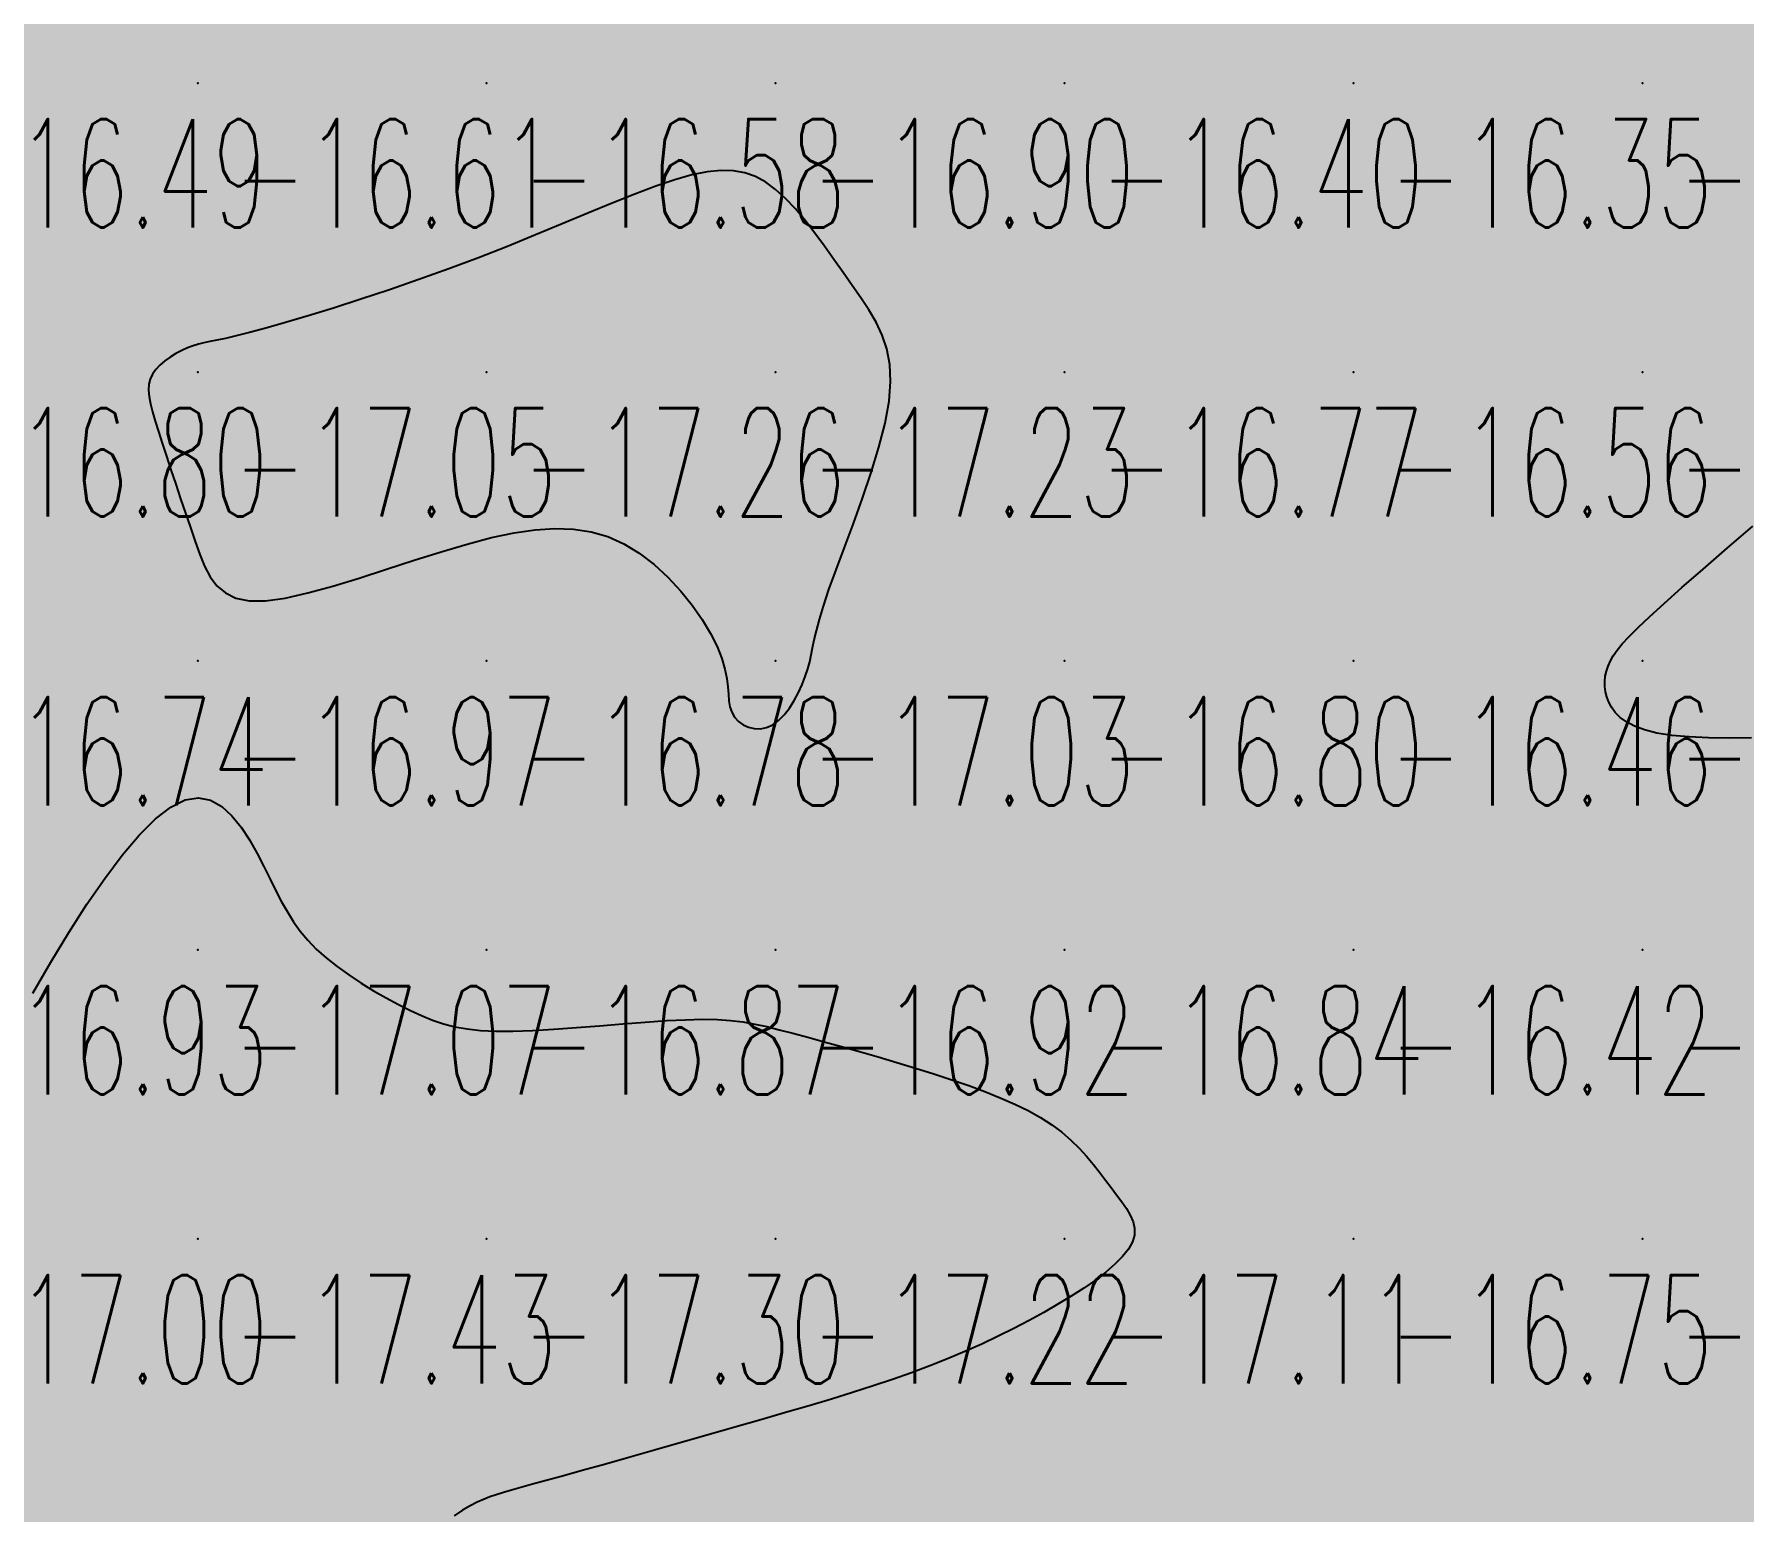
# Model space of a CAD drawing. Header units: millimetres. Extents: x 88261 to 90953, y 390274 to 392322.
# Drawn here: x 89684.6 to 89743.8, y 390567.8 to 390618.9 of the extents above; entities that cross this region are included whole.
import ezdxf
from ezdxf.enums import TextEntityAlignment as Align

# ---------------------------------------------------------------- set-up
doc = ezdxf.new("R2010")
doc.units = ezdxf.units.MM
doc.header["$LTSCALE"] = 25
for name, color, linetype in [('CN_03_00', 7, 'Continuous'), ('COTEAlt', 7, 'Continuous'), ('TN_COLORIAGE', 7, 'Continuous')]:
    doc.layers.add(name, color=color, linetype=linetype)
doc.styles.add('Simplex 1.0', font='Simplex.shx', dxfattribs={"width": 0.99, "height": 2.5})
doc.styles.get("Standard").update_dxf_attribs({"font": 'times.ttf'})

# ---------------------------------------------------------------- blocks, each defined once
blk = doc.blocks.new('COTE')
at = {"color": 0}
blk.add_point((0, 0), dxfattribs=at)
at = {"layer": 'COTEAlt'}
blk.add_attdef('ALT', text='', height=3.75, dxfattribs=at).set_placement((1.25, -1.25), align=Align.TOP_LEFT)

msp = doc.modelspace()

# ---------------------------------------------------------------- linework, layer by layer
at = {"layer": 'CN_03_00', "elevation": -17, "flags": 128}
msp.add_lwpolyline([(89689.02, 390604.772), (89689.166, 390604.326), (89689.323, 390603.851), (89689.487, 390603.357), (89689.657, 390602.853), (89689.828, 390602.349), (89689.997, 390601.853), (89690.161, 390601.376), (89690.321, 390600.928), (89690.488, 390600.516), (89690.681, 390600.15), (89690.915, 390599.84), (89691.207, 390599.593), (89691.574, 390599.418), (89692.032, 390599.326), (89692.597, 390599.324), (89693.281, 390599.417), (89694.065, 390599.592), (89694.926, 390599.828), (89695.842, 390600.107), (89696.788, 390600.412), (89697.741, 390600.723), (89698.679, 390601.021), (89699.576, 390601.287), (89700.415, 390601.507), (89701.197, 390601.672), (89701.927, 390601.779), (89702.611, 390601.823), (89703.254, 390601.801), (89703.863, 390601.709), (89704.442, 390601.542), (89704.997, 390601.297), (89705.532, 390600.972), (89706.043, 390600.58), (89706.523, 390600.138), (89706.965, 390599.661), (89707.363, 390599.167), (89707.711, 390598.67), (89708.002, 390598.188), (89708.23, 390597.736), (89708.391, 390597.328), (89708.496, 390596.962), (89708.559, 390596.636), (89708.594, 390596.345), (89708.615, 390596.086), (89708.635, 390595.855), (89708.669, 390595.649), (89708.731, 390595.463), (89708.83, 390595.296), (89708.964, 390595.151), (89709.127, 390595.034), (89709.312, 390594.949), (89709.514, 390594.901), (89709.725, 390594.895), (89709.939, 390594.937), (89710.151, 390595.032), (89710.355, 390595.181), (89710.547, 390595.378), (89710.726, 390595.611), (89710.891, 390595.872), (89711.039, 390596.148), (89711.169, 390596.43), (89711.278, 390596.707), (89711.365, 390596.97), (89711.43, 390597.212), (89711.482, 390597.447), (89711.53, 390597.692), (89711.587, 390597.967), (89711.661, 390598.287), (89711.764, 390598.673), (89711.906, 390599.141), (89712.098, 390599.71), (89712.346, 390600.39), (89712.635, 390601.161), (89712.946, 390601.999), (89713.261, 390602.874), (89713.561, 390603.762), (89713.825, 390604.635), (89714.037, 390605.467), (89714.176, 390606.231), (89714.228, 390606.908), (89714.199, 390607.504), (89714.099, 390608.036), (89713.939, 390608.517), (89713.728, 390608.963), (89713.477, 390609.387), (89713.197, 390609.806), (89712.896, 390610.233), (89712.586, 390610.678), (89712.267, 390611.137), (89711.941, 390611.597), (89711.61, 390612.049), (89711.274, 390612.482), (89710.935, 390612.885), (89710.594, 390613.247), (89710.252, 390613.559), (89709.908, 390613.811), (89709.556, 390614.003), (89709.186, 390614.133), (89708.79, 390614.204), (89708.359, 390614.214), (89707.883, 390614.166), (89707.354, 390614.058), (89706.763, 390613.892), (89706.103, 390613.67), (89705.378, 390613.398), (89704.593, 390613.085), (89703.754, 390612.739), (89702.866, 390612.368), (89701.935, 390611.982), (89700.967, 390611.588), (89699.966, 390611.195), (89698.941, 390610.81), (89697.908, 390610.439), (89696.886, 390610.086), (89695.894, 390609.756), (89694.951, 390609.453), (89694.076, 390609.182), (89693.287, 390608.947), (89692.603, 390608.753), (89692.037, 390608.602), (89691.578, 390608.489), (89691.208, 390608.404), (89690.91, 390608.341), (89690.667, 390608.292), (89690.462, 390608.248), (89690.276, 390608.202), (89690.094, 390608.145), (89689.901, 390608.072), (89689.699, 390607.982), (89689.496, 390607.876), (89689.298, 390607.756), (89689.111, 390607.624), (89688.942, 390607.48), (89688.797, 390607.327), (89688.683, 390607.165), (89688.605, 390606.995), (89688.561, 390606.813), (89688.549, 390606.614), (89688.567, 390606.392), (89688.613, 390606.143), (89688.683, 390605.861), (89688.776, 390605.542), (89688.89, 390605.18), (89689.02, 390604.772)], close=True, dxfattribs=at)
at = {"layer": 'CN_03_00', "flags": 128}
for points, elevation in [([(89744.024, 390594.58), (89743.267, 390594.573), (89742.54, 390594.582), (89741.865, 390594.611), (89741.264, 390594.665), (89740.753, 390594.747), (89740.328, 390594.854), (89739.981, 390594.982), (89739.701, 390595.129), (89739.482, 390595.289), (89739.312, 390595.46), (89739.185, 390595.637), (89739.089, 390595.817), (89739.02, 390595.997), (89738.973, 390596.176), (89738.948, 390596.355), (89738.946, 390596.532), (89738.964, 390596.71), (89739.004, 390596.887), (89739.063, 390597.064), (89739.142, 390597.241), (89739.242, 390597.421), (89739.374, 390597.614), (89739.553, 390597.833), (89739.791, 390598.091), (89740.104, 390598.401), (89740.503, 390598.777), (89741.004, 390599.231), (89741.619, 390599.777), (89742.355, 390600.42), (89743.186, 390601.138), (89744.078, 390601.903)], -16), ([(89684.543, 390585.747), (89685.165, 390586.815), (89685.791, 390587.846), (89686.415, 390588.819), (89687.033, 390589.716), (89687.637, 390590.52), (89688.223, 390591.211), (89688.786, 390591.773), (89689.319, 390592.186), (89689.817, 390592.433), (89690.276, 390592.504), (89690.696, 390592.418), (89691.081, 390592.202), (89691.432, 390591.883), (89691.751, 390591.489), (89692.04, 390591.045), (89692.303, 390590.581), (89692.541, 390590.122), (89692.757, 390589.69), (89692.959, 390589.287), (89693.155, 390588.91), (89693.355, 390588.554), (89693.566, 390588.215), (89693.797, 390587.89), (89694.057, 390587.576), (89694.355, 390587.268), (89694.695, 390586.964), (89695.073, 390586.665), (89695.478, 390586.375), (89695.902, 390586.096), (89696.337, 390585.831), (89696.772, 390585.583), (89697.2, 390585.355), (89697.61, 390585.15), (89697.998, 390584.97), (89698.375, 390584.815), (89698.753, 390584.686), (89699.147, 390584.583), (89699.571, 390584.505), (89700.039, 390584.453), (89700.564, 390584.427), (89701.161, 390584.426), (89701.837, 390584.45), (89702.577, 390584.494), (89703.359, 390584.551), (89704.161, 390584.615), (89704.962, 390584.682), (89705.739, 390584.743), (89706.471, 390584.794), (89707.137, 390584.827), (89707.721, 390584.84), (89708.234, 390584.83), (89708.695, 390584.799), (89709.121, 390584.747), (89709.531, 390584.677), (89709.942, 390584.587), (89710.373, 390584.48), (89710.842, 390584.357), (89711.361, 390584.217), (89711.926, 390584.064), (89712.527, 390583.898), (89713.155, 390583.722), (89713.799, 390583.538), (89714.449, 390583.347), (89715.097, 390583.15), (89715.732, 390582.951), (89716.345, 390582.751), (89716.933, 390582.547), (89717.494, 390582.34), (89718.026, 390582.127), (89718.525, 390581.907), (89718.991, 390581.679), (89719.42, 390581.441), (89719.81, 390581.192), (89720.16, 390580.931), (89720.473, 390580.661), (89720.755, 390580.384), (89721.011, 390580.104), (89721.244, 390579.823), (89721.461, 390579.547), (89721.665, 390579.276), (89721.862, 390579.015), (89722.054, 390578.765), (89722.234, 390578.525), (89722.395, 390578.292), (89722.527, 390578.064), (89722.622, 390577.836), (89722.672, 390577.607), (89722.667, 390577.375), (89722.598, 390577.135), (89722.461, 390576.885), (89722.258, 390576.628), (89721.996, 390576.363), (89721.682, 390576.092), (89721.32, 390575.817), (89720.918, 390575.539), (89720.483, 390575.258), (89720.019, 390574.977), (89719.533, 390574.697), (89719.026, 390574.418), (89718.499, 390574.143), (89717.952, 390573.871), (89717.387, 390573.604), (89716.804, 390573.343), (89716.203, 390573.09), (89715.586, 390572.844), (89714.953, 390572.608), (89714.299, 390572.377), (89713.622, 390572.151), (89712.917, 390571.926), (89712.181, 390571.699), (89711.408, 390571.468), (89710.596, 390571.229), (89709.741, 390570.982), (89708.842, 390570.722), (89707.915, 390570.457), (89706.98, 390570.19), (89706.056, 390569.927), (89705.165, 390569.675), (89704.325, 390569.438), (89703.557, 390569.223), (89702.88, 390569.035), (89702.308, 390568.878), (89701.831, 390568.749), (89701.436, 390568.64), (89701.107, 390568.548), (89700.828, 390568.466), (89700.584, 390568.388), (89700.36, 390568.31), (89700.142, 390568.225), (89699.916, 390568.126), (89699.674, 390568.005), (89699.414, 390567.851), (89699.129, 390567.654)], -17)]:
    msp.add_lwpolyline(points, dxfattribs=dict(at, elevation=elevation))
at = {"layer": 'TN_COLORIAGE', "color": 183}
for points in [[(89680.249, 390627.239, -16.997), (89680.249, 390617.239, -16.997), (89690.249, 390627.239, -16.997)], [(89680.249, 390617.239, -16.997), (89690.249, 390617.239, -16.997), (89690.249, 390627.239, -16.997)], [(89690.249, 390627.239, -16.779), (89690.249, 390617.239, -16.779), (89700.249, 390627.239, -16.779)], [(89690.249, 390617.239, -16.779), (89700.249, 390617.239, -16.779), (89700.249, 390627.239, -16.779)], [(89700.249, 390617.239, -16.58), (89710.249, 390617.239, -16.58), (89710.249, 390627.239, -16.58)], [(89700.249, 390627.239, -16.58), (89700.249, 390617.239, -16.58), (89710.249, 390627.239, -16.58)], [(89710.249, 390617.239, -16.208), (89720.249, 390617.239, -16.208), (89720.249, 390627.239, -16.208)], [(89710.249, 390627.239, -16.208), (89710.249, 390617.239, -16.208), (89720.249, 390627.239, -16.208)], [(89720.249, 390617.239, -16), (89726.364, 390623.354, -16), (89720.249, 390627.239, -16), (89724.726, 390627.239, -16)], [(89720.249, 390617.239, -16), (89726.364, 390623.354, -16), (89730.249, 390617.239, -16), (89730.249, 390623.029, -16)], [(89740.249, 390617.239, -16), (89740.249, 390623.485, -16), (89730.249, 390617.239, -16), (89735.57, 390622.561, -16)], [(89745.028, 390622.019, -16.516), (89740.249, 390623.485, -16.516), (89740.249, 390617.239, -16.516)], [(89735.57, 390622.561, -16.353), (89730.249, 390623.029, -16.353), (89730.249, 390617.239, -16.353)], [(89745.028, 390622.019, -16.516), (89749.889, 390617.239, -16.516), (89740.249, 390617.239, -16.516)], [(89680.249, 390617.239, -16.614), (89680.249, 390607.239, -16.614), (89690.249, 390617.239, -16.614)], [(89688.288, 390607.239, -16.614), (89690.249, 390608.341, -16.614), (89680.249, 390607.239, -16.614), (89690.249, 390617.239, -16.614)], [(89690.249, 390608.341, -16.585), (89691.28, 390608.27, -16.585), (89690.249, 390617.239, -16.585), (89700.249, 390617.239, -16.585)], [(89691.28, 390608.27, -16.585), (89700.249, 390611.097, -16.585), (89700.249, 390617.239, -16.585)], [(89707.52, 390614.51, -16.585), (89700.249, 390611.097, -16.585), (89710.249, 390617.239, -16.585), (89700.249, 390617.239, -16.585)], [(89710.249, 390614.215, -16.902), (89707.52, 390614.51, -16.902), (89710.249, 390617.239, -16.902)], [(89710.249, 390614.215, -16.404), (89712.995, 390609.985, -16.404), (89710.249, 390617.239, -16.404), (89720.249, 390617.239, -16.404)], [(89715.151, 390607.239, -16.404), (89712.995, 390609.985, -16.404), (89720.249, 390607.239, -16.404), (89720.249, 390617.239, -16.404)], [(89720.249, 390607.239, -16.353), (89730.249, 390607.239, -16.353), (89730.249, 390617.239, -16.353)], [(89720.249, 390617.239, -16.353), (89720.249, 390607.239, -16.353), (89730.249, 390617.239, -16.353)], [(89730.249, 390607.239, -16.516), (89740.249, 390607.239, -16.516), (89740.249, 390617.239, -16.516)], [(89730.249, 390617.239, -16.516), (89730.249, 390607.239, -16.516), (89740.249, 390617.239, -16.516)], [(89740.249, 390617.239, -16), (89749.889, 390617.239, -16), (89740.249, 390607.239, -16), (89749.809, 390616.799, -16)], [(89740.249, 390607.239, -16), (89749.809, 390616.799, -16), (89750.249, 390607.239, -16), (89750.249, 390608.747, -16)], [(89688.288, 390607.239, -16.739), (89688.7, 390605.691, -16.739), (89680.249, 390607.239, -16.739), (89680.249, 390597.239, -16.739)], [(89711.454, 390598.445, -16.765), (89715.151, 390607.239, -16.765), (89720.249, 390607.239, -16.765)], [(89711.622, 390597.239, -16.765), (89711.454, 390598.445, -16.765), (89720.249, 390597.239, -16.765), (89720.249, 390607.239, -16.765)], [(89720.249, 390597.239, -16.559), (89730.249, 390597.239, -16.559), (89730.249, 390607.239, -16.559)], [(89720.249, 390607.239, -16.559), (89720.249, 390597.239, -16.559), (89730.249, 390607.239, -16.559)], [(89730.249, 390597.239, -16), (89738.941, 390597.239, -16), (89740.249, 390607.239, -16), (89740.249, 390598.663, -16)], [(89730.249, 390607.239, -16.417), (89730.249, 390597.239, -16.417), (89740.249, 390607.239, -16.417)], [(89740.249, 390607.239, -16), (89740.249, 390598.663, -16), (89750.249, 390607.239, -16), (89749.779, 390606.77, -16)], [(89690.249, 390601.076, -16.739), (89688.7, 390605.691, -16.739), (89690.249, 390597.239, -16.739), (89680.249, 390597.239, -16.739)], [(89708.975, 390597.239, -16.78), (89705.19, 390602.18, -16.78), (89700.249, 390597.239, -16.78)], [(89705.19, 390602.18, -16.78), (89700.249, 390601.82, -16.78), (89700.249, 390597.239, -16.78)], [(89691.272, 390598.262, -16.78), (89700.249, 390601.82, -16.78), (89690.249, 390597.239, -16.78), (89700.249, 390597.239, -16.78)], [(89690.249, 390601.076, -16.97), (89691.272, 390598.262, -16.97), (89690.249, 390597.239, -16.97)], [(89680.249, 390597.239, -16.97), (89680.249, 390587.239, -16.97), (89690.249, 390597.239, -16.97)], [(89690.249, 390594.397, -16.929), (89685.123, 390587.239, -16.929), (89690.249, 390597.239, -16.929), (89680.249, 390587.239, -16.929)], [(89690.249, 390594.397, -16.78), (89692.783, 390589.773, -16.78), (89690.249, 390597.239, -16.78), (89700.249, 390597.239, -16.78)], [(89693.865, 390587.239, -16.78), (89692.783, 390589.773, -16.78), (89700.249, 390587.239, -16.78), (89700.249, 390597.239, -16.78)], [(89708.29, 390595.281, -16.78), (89708.975, 390597.239, -16.78), (89700.249, 390587.239, -16.78), (89700.249, 390597.239, -16.78)], [(89710.249, 390587.239, -16.798), (89720.249, 390587.239, -16.798), (89720.249, 390597.239, -16.798)], [(89710.249, 390594.417, -16.798), (89711.622, 390597.239, -16.798), (89710.249, 390587.239, -16.798), (89720.249, 390597.239, -16.798)], [(89720.249, 390597.239, -16.461), (89720.249, 390587.239, -16.461), (89730.249, 390597.239, -16.461)], [(89720.249, 390587.239, -16.461), (89730.249, 390587.239, -16.461), (89730.249, 390597.239, -16.461)], [(89730.249, 390597.239, -16), (89738.941, 390597.239, -16), (89730.249, 390587.239, -16), (89738.837, 390595.827, -16)], [(89730.249, 390587.239, -16), (89738.837, 390595.827, -16), (89740.249, 390587.239, -16), (89740.249, 390594.355, -16)], [(89710.249, 390594.417, -16.868), (89708.29, 390595.281, -16.868), (89710.249, 390587.239, -16.868), (89700.249, 390587.239, -16.868)], [(89740.249, 390594.355, -16.171), (89747.753, 390594.744, -16.171), (89740.249, 390587.239, -16.171)], [(89740.249, 390587.239, -16), (89747.753, 390594.744, -16), (89750.249, 390587.239, -16), (89750.249, 390594.725, -16)], [(89680.249, 390577.534, -16.929), (89685.123, 390587.239, -16.929), (89680.249, 390587.239, -16.929)], [(89693.865, 390587.239, -16.868), (89697.887, 390584.877, -16.868), (89700.249, 390587.239, -16.868)], [(89700.249, 390584.152, -16.868), (89697.887, 390584.877, -16.868), (89700.249, 390587.239, -16.868)], [(89708.081, 390585.072, -16.868), (89700.249, 390584.152, -16.868), (89710.249, 390587.239, -16.868), (89700.249, 390587.239, -16.868)], [(89710.249, 390584.526, -16.918), (89708.081, 390585.072, -16.918), (89710.249, 390587.239, -16.918)], [(89710.249, 390584.526, -16.836), (89715.973, 390582.964, -16.836), (89710.249, 390587.239, -16.836), (89720.249, 390587.239, -16.836)], [(89720.249, 390581.327, -16.836), (89715.973, 390582.964, -16.836), (89720.249, 390587.239, -16.836)], [(89720.249, 390581.327, -16.422), (89721.89, 390578.88, -16.422), (89720.249, 390587.239, -16.422), (89730.249, 390587.239, -16.422)], [(89723.363, 390577.239, -16.422), (89721.89, 390578.88, -16.422), (89730.249, 390577.239, -16.422), (89730.249, 390587.239, -16.422)], [(89730.249, 390587.239, -16.171), (89730.249, 390577.239, -16.171), (89740.249, 390587.239, -16.171)], [(89730.249, 390577.239, -16.171), (89740.249, 390577.239, -16.171), (89740.249, 390587.239, -16.171)], [(89740.249, 390577.239, -16), (89747.843, 390577.239, -16), (89750.249, 390587.239, -16), (89750.249, 390580.078, -16)], [(89740.249, 390587.239, -16.169), (89740.249, 390577.239, -16.169), (89750.249, 390587.239, -16.169)], [(89723.363, 390577.239, -16.613), (89720.249, 390574.97, -16.613), (89730.249, 390577.239, -16.613), (89720.249, 390567.239, -16.613)], [(89720.249, 390567.239, -16.749), (89730.249, 390567.239, -16.749), (89730.249, 390577.239, -16.749)], [(89730.249, 390577.239, -16.212), (89730.249, 390567.239, -16.212), (89740.249, 390577.239, -16.212)], [(89730.249, 390567.239, -16.212), (89740.249, 390567.239, -16.212), (89740.249, 390577.239, -16.212)], [(89740.249, 390577.239, -16), (89747.843, 390577.239, -16), (89740.249, 390567.239, -16), (89747.321, 390574.312, -16)], [(89715.755, 390572.745, -16.613), (89720.249, 390574.97, -16.613), (89710.249, 390567.239, -16.613), (89720.249, 390567.239, -16.613)], [(89740.249, 390567.239, -16), (89747.321, 390574.312, -16), (89750.249, 390567.239, -16), (89750.249, 390574.113, -16)], [(89715.755, 390572.745, -16.861), (89710.249, 390571.115, -16.861), (89710.249, 390567.239, -16.861)], [(89701.695, 390568.686, -16.861), (89710.249, 390571.115, -16.861), (89700.249, 390567.239, -16.861), (89710.249, 390567.239, -16.861)], [(89698.163, 390567.239, -16.963), (89700.249, 390568.356, -16.963), (89700.249, 390567.239, -16.963)], [(89701.695, 390568.686, -16.963), (89700.249, 390568.356, -16.963), (89700.249, 390567.239, -16.963)]]:
    msp.add_solid(points, dxfattribs=at)
at = {"layer": 'TN_COLORIAGE', "color": 193}
for points in [[(89700.249, 390611.097, -17.261), (89707.52, 390614.51, -17.261), (89700.249, 390607.239, -17.261)], [(89700.249, 390607.239, -17), (89707.52, 390614.51, -17), (89710.249, 390607.239, -17), (89710.249, 390614.215, -17)], [(89712.995, 390609.985, -17.226), (89710.249, 390614.215, -17.226), (89710.249, 390607.239, -17.226)], [(89700.249, 390607.239, -17), (89700.249, 390611.097, -17), (89690.249, 390607.239, -17), (89691.28, 390608.27, -17)], [(89712.995, 390609.985, -17.226), (89715.151, 390607.239, -17.226), (89710.249, 390607.239, -17.226)], [(89690.249, 390608.341, -17.048), (89688.288, 390607.239, -17.048), (89690.249, 390607.239, -17.048)], [(89691.28, 390608.27, -17.048), (89690.249, 390608.341, -17.048), (89690.249, 390607.239, -17.048)], [(89688.7, 390605.691, -17.048), (89688.288, 390607.239, -17.048), (89690.249, 390607.239, -17.048)], [(89688.7, 390605.691, -17.048), (89690.249, 390601.076, -17.048), (89690.249, 390607.239, -17.048)], [(89700.249, 390607.239, -17), (89691.272, 390598.262, -17), (89690.249, 390607.239, -17), (89690.249, 390601.076, -17)], [(89700.249, 390601.82, -17.261), (89691.272, 390598.262, -17.261), (89700.249, 390607.239, -17.261)], [(89700.249, 390607.239, -17), (89700.249, 390601.82, -17), (89710.249, 390607.239, -17), (89705.19, 390602.18, -17)], [(89710.249, 390607.239, -17), (89705.19, 390602.18, -17), (89710.249, 390597.239, -17), (89708.975, 390597.239, -17)], [(89710.249, 390607.239, -17), (89715.151, 390607.239, -17), (89710.249, 390597.239, -17), (89711.454, 390598.445, -17)], [(89711.454, 390598.445, -17.032), (89711.622, 390597.239, -17.032), (89710.249, 390597.239, -17.032)], [(89708.29, 390595.281, -17.032), (89710.249, 390594.417, -17.032), (89710.249, 390597.239, -17.032)], [(89708.975, 390597.239, -17.032), (89708.29, 390595.281, -17.032), (89710.249, 390597.239, -17.032)], [(89711.622, 390597.239, -17.032), (89710.249, 390594.417, -17.032), (89710.249, 390597.239, -17.032)], [(89685.123, 390587.239, -17.075), (89690.249, 390594.397, -17.075), (89690.249, 390587.239, -17.075)], [(89692.783, 390589.773, -17.075), (89690.249, 390594.397, -17.075), (89690.249, 390587.239, -17.075)], [(89692.783, 390589.773, -17.075), (89693.865, 390587.239, -17.075), (89690.249, 390587.239, -17.075)], [(89680.249, 390577.239, -17.075), (89690.249, 390577.239, -17.075), (89690.249, 390587.239, -17.075)], [(89690.249, 390587.239, -17), (89685.123, 390587.239, -17), (89680.249, 390577.239, -17), (89680.249, 390577.534, -17)], [(89690.249, 390577.239, -17), (89697.887, 390584.877, -17), (89690.249, 390587.239, -17), (89693.865, 390587.239, -17)], [(89690.249, 390577.239, -17), (89697.887, 390584.877, -17), (89700.249, 390577.239, -17), (89700.249, 390584.152, -17)], [(89700.249, 390584.152, -17.296), (89708.081, 390585.072, -17.296), (89700.249, 390577.239, -17.296)], [(89700.249, 390577.239, -17), (89708.081, 390585.072, -17), (89710.249, 390577.239, -17), (89710.249, 390584.526, -17)], [(89715.973, 390582.964, -17.22), (89710.249, 390584.526, -17.22), (89710.249, 390577.239, -17.22)], [(89710.249, 390577.239, -17), (89715.973, 390582.964, -17), (89720.249, 390577.239, -17), (89720.249, 390581.327, -17)], [(89721.89, 390578.88, -17.114), (89720.249, 390581.327, -17.114), (89720.249, 390577.239, -17.114)], [(89721.89, 390578.88, -17.114), (89723.363, 390577.239, -17.114), (89720.249, 390577.239, -17.114)], [(89680.249, 390567.239, -17.427), (89690.249, 390567.239, -17.427), (89690.249, 390577.239, -17.427)], [(89680.249, 390577.239, -17.427), (89680.249, 390567.239, -17.427), (89690.249, 390577.239, -17.427)], [(89690.249, 390577.239, -17.296), (89690.249, 390567.239, -17.296), (89700.249, 390577.239, -17.296)], [(89700.249, 390577.239, -17), (89700.249, 390568.356, -17), (89690.249, 390567.239, -17), (89698.163, 390567.239, -17)], [(89700.249, 390577.239, -17), (89700.249, 390568.356, -17), (89710.249, 390577.239, -17), (89701.695, 390568.686, -17)], [(89710.249, 390571.115, -17.22), (89701.695, 390568.686, -17.22), (89710.249, 390577.239, -17.22)], [(89710.249, 390577.239, -17), (89710.249, 390571.115, -17), (89720.249, 390577.239, -17), (89715.755, 390572.745, -17)], [(89720.249, 390574.97, -17.114), (89715.755, 390572.745, -17.114), (89720.249, 390577.239, -17.114)], [(89720.249, 390574.97, -17.114), (89723.363, 390577.239, -17.114), (89720.249, 390577.239, -17.114)]]:
    msp.add_solid(points, dxfattribs=at)
at = {"layer": 'TN_COLORIAGE', "color": 241}
for points in [[(89749.779, 390606.77, -15.931), (89740.249, 390598.663, -15.931), (89740.249, 390597.239, -15.931)], [(89750.249, 390606.673, -15.931), (89749.779, 390606.77, -15.931), (89750.249, 390597.239, -15.931), (89740.249, 390597.239, -15.931)], [(89740.249, 390598.663, -15.931), (89738.941, 390597.239, -15.931), (89740.249, 390597.239, -15.931)], [(89738.837, 390595.827, -15.931), (89738.941, 390597.239, -15.931), (89740.249, 390597.239, -15.931)], [(89740.249, 390594.355, -15.931), (89738.837, 390595.827, -15.931), (89740.249, 390597.239, -15.931)], [(89747.753, 390594.744, -15.931), (89740.249, 390594.355, -15.931), (89750.249, 390597.239, -15.931), (89740.249, 390597.239, -15.931)]]:
    msp.add_solid(points, dxfattribs=at)

# ---------------------------------------------------------------- block references
at = {"layer": 'COTEAlt'}
ref = msp.add_blockref('COTE', (89680.249, 390617.239), dxfattribs=at)
ref.add_attrib('ALT', '-16.49', dxfattribs={"height": 3.75, "style": 'Simplex 1.0', "width": 0.6}).set_placement((89681.499, 390615.989), align=Align.TOP_LEFT)
ref = msp.add_blockref('COTE', (89690.249, 390617.239), dxfattribs=at)
ref.add_attrib('ALT', '-16.61', dxfattribs={"height": 3.75, "style": 'Simplex 1.0', "width": 0.6}).set_placement((89691.499, 390615.989), align=Align.TOP_LEFT)
ref = msp.add_blockref('COTE', (89700.249, 390617.239), dxfattribs=at)
ref.add_attrib('ALT', '-16.58', dxfattribs={"height": 3.75, "style": 'Simplex 1.0', "width": 0.6}).set_placement((89701.499, 390615.989), align=Align.TOP_LEFT)
ref = msp.add_blockref('COTE', (89710.249, 390617.239), dxfattribs=at)
ref.add_attrib('ALT', '-16.90', dxfattribs={"height": 3.75, "style": 'Simplex 1.0', "width": 0.6}).set_placement((89711.499, 390615.989), align=Align.TOP_LEFT)
ref = msp.add_blockref('COTE', (89720.249, 390617.239), dxfattribs=at)
ref.add_attrib('ALT', '-16.40', dxfattribs={"height": 3.75, "style": 'Simplex 1.0', "width": 0.6}).set_placement((89721.499, 390615.989), align=Align.TOP_LEFT)
ref = msp.add_blockref('COTE', (89730.249, 390617.239), dxfattribs=at)
ref.add_attrib('ALT', '-16.35', dxfattribs={"height": 3.75, "style": 'Simplex 1.0', "width": 0.6}).set_placement((89731.499, 390615.989), align=Align.TOP_LEFT)
ref = msp.add_blockref('COTE', (89740.249, 390617.239), dxfattribs=at)
ref.add_attrib('ALT', '-16.52', dxfattribs={"height": 3.75, "style": 'Simplex 1.0', "width": 0.6}).set_placement((89741.499, 390615.989), align=Align.TOP_LEFT)
ref = msp.add_blockref('COTE', (89680.249, 390607.239), dxfattribs=at)
ref.add_attrib('ALT', '-16.80', dxfattribs={"height": 3.75, "style": 'Simplex 1.0', "width": 0.6}).set_placement((89681.499, 390605.989), align=Align.TOP_LEFT)
ref = msp.add_blockref('COTE', (89690.249, 390607.239), dxfattribs=at)
ref.add_attrib('ALT', '-17.05', dxfattribs={"height": 3.75, "style": 'Simplex 1.0', "width": 0.6}).set_placement((89691.499, 390605.989), align=Align.TOP_LEFT)
ref = msp.add_blockref('COTE', (89700.249, 390607.239), dxfattribs=at)
ref.add_attrib('ALT', '-17.26', dxfattribs={"height": 3.75, "style": 'Simplex 1.0', "width": 0.6}).set_placement((89701.499, 390605.989), align=Align.TOP_LEFT)
ref = msp.add_blockref('COTE', (89710.249, 390607.239), dxfattribs=at)
ref.add_attrib('ALT', '-17.23', dxfattribs={"height": 3.75, "style": 'Simplex 1.0', "width": 0.6}).set_placement((89711.499, 390605.989), align=Align.TOP_LEFT)
ref = msp.add_blockref('COTE', (89720.249, 390607.239), dxfattribs=at)
ref.add_attrib('ALT', '-16.77', dxfattribs={"height": 3.75, "style": 'Simplex 1.0', "width": 0.6}).set_placement((89721.499, 390605.989), align=Align.TOP_LEFT)
ref = msp.add_blockref('COTE', (89730.249, 390607.239), dxfattribs=at)
ref.add_attrib('ALT', '-16.56', dxfattribs={"height": 3.75, "style": 'Simplex 1.0', "width": 0.6}).set_placement((89731.499, 390605.989), align=Align.TOP_LEFT)
ref = msp.add_blockref('COTE', (89740.249, 390607.239), dxfattribs=at)
ref.add_attrib('ALT', '-16.42', dxfattribs={"height": 3.75, "style": 'Simplex 1.0', "width": 0.6}).set_placement((89741.499, 390605.989), align=Align.TOP_LEFT)
ref = msp.add_blockref('COTE', (89680.249, 390597.239), dxfattribs=at)
ref.add_attrib('ALT', '-16.74', dxfattribs={"height": 3.75, "style": 'Simplex 1.0', "width": 0.6}).set_placement((89681.499, 390595.989), align=Align.TOP_LEFT)
ref = msp.add_blockref('COTE', (89690.249, 390597.239), dxfattribs=at)
ref.add_attrib('ALT', '-16.97', dxfattribs={"height": 3.75, "style": 'Simplex 1.0', "width": 0.6}).set_placement((89691.499, 390595.989), align=Align.TOP_LEFT)
ref = msp.add_blockref('COTE', (89700.249, 390597.239), dxfattribs=at)
ref.add_attrib('ALT', '-16.78', dxfattribs={"height": 3.75, "style": 'Simplex 1.0', "width": 0.6}).set_placement((89701.499, 390595.989), align=Align.TOP_LEFT)
ref = msp.add_blockref('COTE', (89710.249, 390597.239), dxfattribs=at)
ref.add_attrib('ALT', '-17.03', dxfattribs={"height": 3.75, "style": 'Simplex 1.0', "width": 0.6}).set_placement((89711.499, 390595.989), align=Align.TOP_LEFT)
ref = msp.add_blockref('COTE', (89720.249, 390597.239), dxfattribs=at)
ref.add_attrib('ALT', '-16.80', dxfattribs={"height": 3.75, "style": 'Simplex 1.0', "width": 0.6}).set_placement((89721.499, 390595.989), align=Align.TOP_LEFT)
ref = msp.add_blockref('COTE', (89730.249, 390597.239), dxfattribs=at)
ref.add_attrib('ALT', '-16.46', dxfattribs={"height": 3.75, "style": 'Simplex 1.0', "width": 0.6}).set_placement((89731.499, 390595.989), align=Align.TOP_LEFT)
ref = msp.add_blockref('COTE', (89740.249, 390597.239), dxfattribs=at)
ref.add_attrib('ALT', '-15.93', dxfattribs={"height": 3.75, "style": 'Simplex 1.0', "width": 0.6}).set_placement((89741.499, 390595.989), align=Align.TOP_LEFT)
ref = msp.add_blockref('COTE', (89680.249, 390587.239), dxfattribs=at)
ref.add_attrib('ALT', '-16.93', dxfattribs={"height": 3.75, "style": 'Simplex 1.0', "width": 0.6}).set_placement((89681.499, 390585.989), align=Align.TOP_LEFT)
ref = msp.add_blockref('COTE', (89690.249, 390587.239), dxfattribs=at)
ref.add_attrib('ALT', '-17.07', dxfattribs={"height": 3.75, "style": 'Simplex 1.0', "width": 0.6}).set_placement((89691.499, 390585.989), align=Align.TOP_LEFT)
ref = msp.add_blockref('COTE', (89700.249, 390587.239), dxfattribs=at)
ref.add_attrib('ALT', '-16.87', dxfattribs={"height": 3.75, "style": 'Simplex 1.0', "width": 0.6}).set_placement((89701.499, 390585.989), align=Align.TOP_LEFT)
ref = msp.add_blockref('COTE', (89710.249, 390587.239), dxfattribs=at)
ref.add_attrib('ALT', '-16.92', dxfattribs={"height": 3.75, "style": 'Simplex 1.0', "width": 0.6}).set_placement((89711.499, 390585.989), align=Align.TOP_LEFT)
ref = msp.add_blockref('COTE', (89720.249, 390587.239), dxfattribs=at)
ref.add_attrib('ALT', '-16.84', dxfattribs={"height": 3.75, "style": 'Simplex 1.0', "width": 0.6}).set_placement((89721.499, 390585.989), align=Align.TOP_LEFT)
ref = msp.add_blockref('COTE', (89730.249, 390587.239), dxfattribs=at)
ref.add_attrib('ALT', '-16.42', dxfattribs={"height": 3.75, "style": 'Simplex 1.0', "width": 0.6}).set_placement((89731.499, 390585.989), align=Align.TOP_LEFT)
ref = msp.add_blockref('COTE', (89740.249, 390587.239), dxfattribs=at)
ref.add_attrib('ALT', '-16.17', dxfattribs={"height": 3.75, "style": 'Simplex 1.0', "width": 0.6}).set_placement((89741.499, 390585.989), align=Align.TOP_LEFT)
ref = msp.add_blockref('COTE', (89680.249, 390577.239), dxfattribs=at)
ref.add_attrib('ALT', '-17.00', dxfattribs={"height": 3.75, "style": 'Simplex 1.0', "width": 0.6}).set_placement((89681.499, 390575.989), align=Align.TOP_LEFT)
ref = msp.add_blockref('COTE', (89690.249, 390577.239), dxfattribs=at)
ref.add_attrib('ALT', '-17.43', dxfattribs={"height": 3.75, "style": 'Simplex 1.0', "width": 0.6}).set_placement((89691.499, 390575.989), align=Align.TOP_LEFT)
ref = msp.add_blockref('COTE', (89700.249, 390577.239), dxfattribs=at)
ref.add_attrib('ALT', '-17.30', dxfattribs={"height": 3.75, "style": 'Simplex 1.0', "width": 0.6}).set_placement((89701.499, 390575.989), align=Align.TOP_LEFT)
ref = msp.add_blockref('COTE', (89710.249, 390577.239), dxfattribs=at)
ref.add_attrib('ALT', '-17.22', dxfattribs={"height": 3.75, "style": 'Simplex 1.0', "width": 0.6}).set_placement((89711.499, 390575.989), align=Align.TOP_LEFT)
ref = msp.add_blockref('COTE', (89720.249, 390577.239), dxfattribs=at)
ref.add_attrib('ALT', '-17.11', dxfattribs={"height": 3.75, "style": 'Simplex 1.0', "width": 0.6}).set_placement((89721.499, 390575.989), align=Align.TOP_LEFT)
ref = msp.add_blockref('COTE', (89730.249, 390577.239), dxfattribs=at)
ref.add_attrib('ALT', '-16.75', dxfattribs={"height": 3.75, "style": 'Simplex 1.0', "width": 0.6}).set_placement((89731.499, 390575.989), align=Align.TOP_LEFT)
ref = msp.add_blockref('COTE', (89740.249, 390577.239), dxfattribs=at)
ref.add_attrib('ALT', '-16.21', dxfattribs={"height": 3.75, "style": 'Simplex 1.0', "width": 0.6}).set_placement((89741.499, 390575.989), align=Align.TOP_LEFT)

doc.saveas('drawing.dxf')
